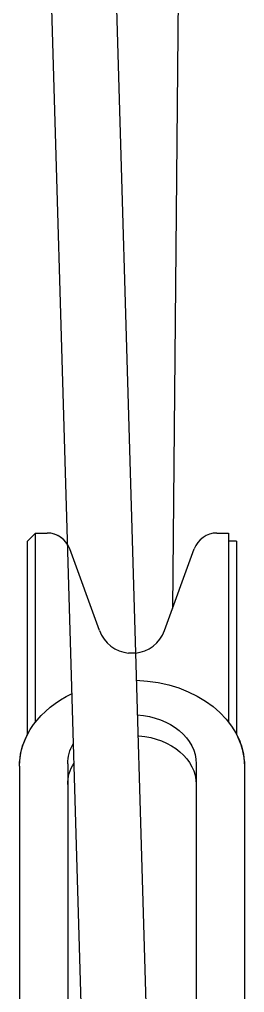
# Model space of a CAD drawing. Extents: x -1899985 to 1774885, y 556286 to 2175695.
# Drawn here: x -1131955.3 to -1131911.3, y 576259.6 to 576450.3 of the extents above; entities that cross this region are included whole.
import ezdxf

# ---------------------------------------------------------------- set-up
doc = ezdxf.new("R2010")
doc.units = 0
doc.header["$LTSCALE"] = 10
doc.header["$MEASUREMENT"] = 0
for name, color, linetype in [('20剖面图$0$A-LIN-V', 9, 'Continuous'), ('20剖面图$0$EWHS5T6M-2', 7, 'Continuous'), ('20剖面图$0$S-SB', 21, 'Continuous'), ('20剖面图$0$零件1^葫芦小车', 7, 'Continuous'), ('A-LIN-V', 9, 'Continuous')]:
    doc.layers.add(name, color=color, linetype=linetype)

# ---------------------------------------------------------------- blocks, each defined once
blk = doc.blocks.new('20剖面图$0$吊车5')
at = {"color": 3}
for p, q in [((1560617.833798331, -79959.98994461808), (1560616.262369759, -79959.98994461808)), ((1560598.083542611, -79981.95581205066), (1560596.726911196, -79981.95581205066))]:
    blk.add_line(p, q, dxfattribs=at)
at = {"layer": '20剖面图$0$EWHS5T6M-2', "color": 3, "linetype": 'Continuous'}
for p, q in [((1560576.976655477, -79959.98994461836), (1560578.54808405, -79958.41851604694)), ((1560576.976655477, -79959.98994461836), (1560578.54808405, -79958.41851604694)), ((1560578.548084048, -79995.43417774336), (1560578.54808405, -79958.41851604694)), ((1560578.54808405, -79958.41851604694), (1560580.793547767, -79958.4185160473)), ((1560578.54808405, -79958.41851604694), (1560580.793547767, -79958.4185160473)), ((1560614.01690604, -79958.41851604675), (1560616.262369758, -79958.41851604675)), ((1560614.01690604, -79958.41851604675), (1560616.262369758, -79958.41851604675)), ((1560616.262369758, -79958.41851604675), (1560616.262369758, -79995.43417773128)), ((1560616.262369758, -79958.41851604675), (1560616.262369759, -79959.98994461808)), ((1560576.976655477, -79997.85974272373), (1560576.976655477, -79959.98994461836)), ((1560576.976655477, -79997.85974272373), (1560576.976655477, -79959.98994461836)), ((1560617.833798331, -79959.98994461808), (1560617.83379833, -79997.85974270396)), ((1560617.833798331, -79959.98994461808), (1560617.83379833, -79997.85974270396)), ((1560591.055589624, -79977.54388072761), (1560585.223527264, -79961.52042108538)), ((1560603.754864184, -79977.54388072761), (1560609.586926544, -79961.52042108556)), ((1560603.754864184, -79977.54388072761), (1560609.586926544, -79961.52042108556)), ((1560575.405226938, -80004.11478851046), (1560575.405226949, -80072.82356607325)), ((1560575.405226938, -80004.11478851046), (1560575.405226949, -80072.82356607325)), ((1560584.833798366, -80003.66446435968), (1560584.833798377, -80072.67193280648)), ((1560609.976655506, -80003.6644643594), (1560609.976655516, -80072.67193280629)), ((1560619.405226934, -80004.11478850954), (1560619.405226944, -80072.82356607297)), ((1560619.405226934, -80004.11478850954), (1560619.405226944, -80072.82356607297))]:
    blk.add_line(p, q, dxfattribs=at)
for centre, radius, start, end in [((1560580.793547767, -79963.132801761), 4.714285714086145, 31.34609802653081, 89.99999999151255), ((1560580.793547767, -79963.132801761), 4.714285714086145, 20.00000000032465, 89.99999999151255), ((1560614.01690604, -79963.13280176118), 4.71428571398772, 90, 159.9999999996754), ((1560614.01690604, -79963.13280176118), 4.71428571398772, 90, 159.9999999996754), ((1560597.405226904, -79975.2328017588), 6.757142856939634, 200.0000000003246, 264.2386597471314), ((1560597.405226904, -79975.23280176008), 6.757142855683643, 275.7613402273228, 340.000000004163), ((1560597.405226904, -79975.23280176008), 6.757142855683643, 275.7613402273228, 340.000000004163)]:
    blk.add_arc(centre, radius, start, end, dxfattribs=at)
at = {"layer": '20剖面图$0$EWHS5T6M-2', "color": 3, "linetype": 'Continuous', "extrusion": (0, 0, -1)}
for centre, major_axis, ratio, start_param, end_param in [((1560597.405226936, -80004.11478851018), (21.99999999740501, -6.932486404965719e-09), 0.7660444431189835, 4.750321489178046, 6.283185306768072), ((1560597.405226936, -80004.11478851018), (21.99999999740552, -6.932486404965716e-09), 0.766044443118973, 3.141592653592506, 4.150051445725493), ((1560597.405226936, -80003.6644643594), (12.57142856994571, -3.962766619051705e-09), 0.7660444431189488, 4.794697985126841, 6.283185307179584), ((1560597.405226936, -80004.11478851018), (21.99999999740552, -6.932486404965716e-09), 0.766044443118973, 3.141592653592846, 3.521843856045336), ((1560597.405226935, -80007.70484362007), (12.57142856994563, -3.962068834987631e-09), 0.7660444431189881, 4.819632561811468, 6.283185307180177), ((1560597.405226936, -80004.11478851018), (21.99999999740501, -6.932486404965719e-09), 0.7660444431189835, 5.902934096248728, 6.283185306768072), ((1560597.405226936, -80003.6644643594), (12.57142856994632, -3.961022001732997e-09), 0.7660444431189414, 3.141592653595136, 3.568787526170213), ((1560597.405226935, -80007.70484362007), (12.57142856994632, -3.961022001732997e-09), 0.7660444431189397, 3.141592653595728, 3.590006801915675)]:
    blk.add_ellipse(centre, major_axis=major_axis, ratio=ratio, start_param=start_param, end_param=end_param, dxfattribs=at)
at = {"layer": '20剖面图$0$零件1^葫芦小车', "color": 3, "linetype": 'Continuous'}
for p, q in [((1560590.613321237, -80158.18740703107), (1560580.159229529, -79801.80058373974)), ((1560592.798949705, -79801.8005837401), (1560603.268388452, -80158.71059764794)), ((1560606.916061745, -79801.80058374046), (1560605.327020429, -79973.22441694571))]:
    blk.add_line(p, q, dxfattribs=at)
blk = doc.blocks.new('20剖面图$0$G$C20E3758E')
at = {"layer": '20剖面图$0$S-SB', "xscale": 0.6363000000750548, "yscale": 0.6363000000750548, "zscale": 0.6363000000750548}
blk.add_blockref('20剖面图$0$吊车5', (-994678.7508813906, 52810.36027445638), dxfattribs=at)
blk = doc.blocks.new('20剖面图')
at = {"layer": '20剖面图$0$A-LIN-V', "xscale": 1.571585729816195, "yscale": 1.571585729816195, "zscale": 1.571585729816195}
blk.add_blockref('20剖面图$0$G$C20E3758E', (-1129307.762559062, 573312.0666712369), dxfattribs=at)

msp = doc.modelspace()

# ---------------------------------------------------------------- block references
at = {"layer": 'A-LIN-V'}
msp.add_blockref('20剖面图', (0, 0), dxfattribs=at)

doc.saveas('drawing.dxf')
